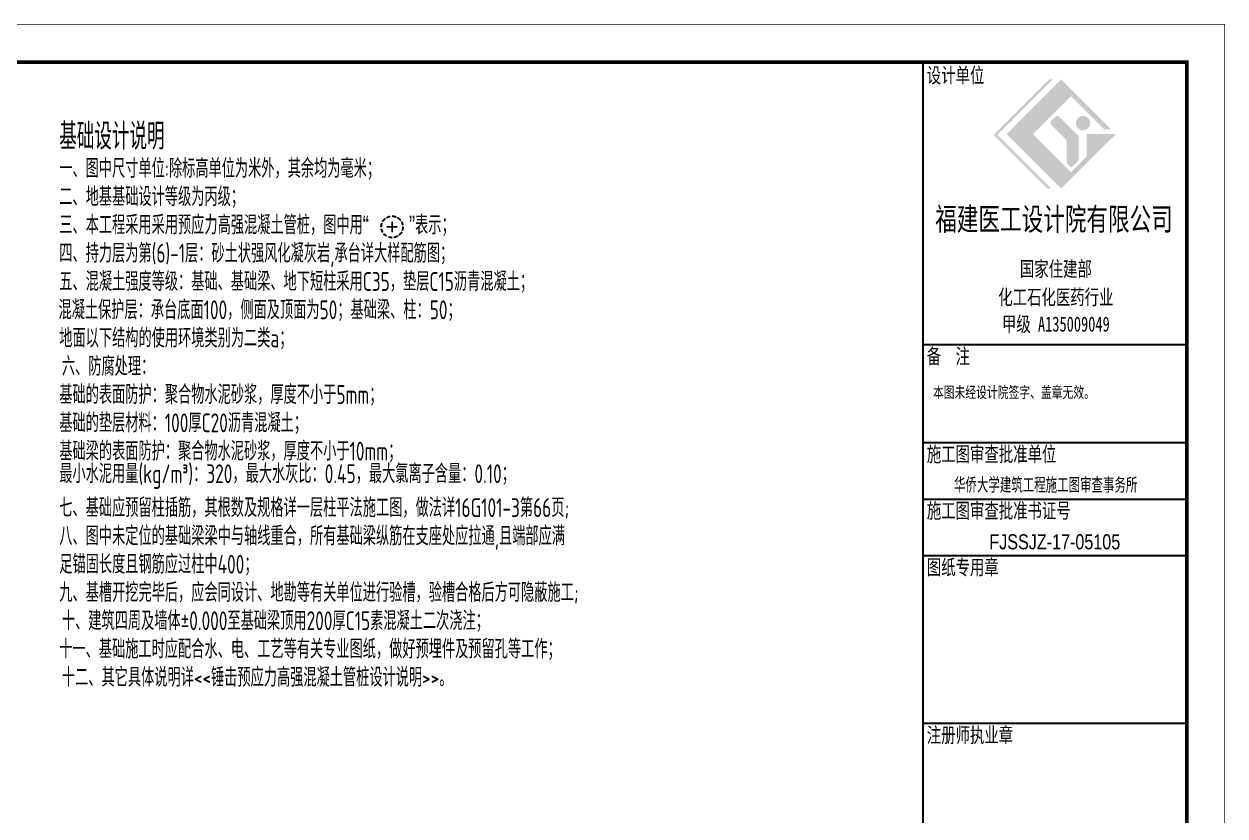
# Model space of a CAD drawing. Extents: x 287149 to 898857, y 100802 to 160212.
# Drawn here: x 545001 to 576857, y 121822 to 142832 of the extents above; entities that cross this region are included whole.
import ezdxf
from ezdxf.enums import TextEntityAlignment as Align

# ---------------------------------------------------------------- set-up
doc = ezdxf.new("R2010")
doc.units = 0
doc.header["$LTSCALE"] = 1000
doc.linetypes.add('DASHED', pattern=[0.75, 0.5, -0.25])
for name, color, linetype in [('DIMENSION', 3, 'CONTINUOUS'), ('FRAME', 3, 'CONTINUOUS'), ('PILE_DASH', 9, 'DASHED'), ('填充', 8, 'CONTINUOUS'), ('审图中心证书', 7, 'CONTINUOUS')]:
    doc.layers.add(name, color=color, linetype=linetype)
doc.styles.add('_HZTXT', font='tq__rshz.shx', dxfattribs={"width": 0.8, "bigfont": 'tq__hzdc.shx'})
doc.styles.add('DXFS', font='txt.shx', dxfattribs={"width": 0.7, "bigfont": 'dxfs.shx'})
doc.styles.add('FRAME', font='simhei.ttf', dxfattribs={"width": 0.7})
doc.styles.add('TSSD_Dimension', font='tssdeng.shx', dxfattribs={"width": 0.7, "bigfont": 'hztxt.shx'})
doc.styles.add('黑体', font='simhei.ttf', dxfattribs={"width": 0.7})

# ---------------------------------------------------------------- blocks, each defined once
blk = doc.blocks.new('A$C2F0C53E4')
at = {"layer": 'FRAME'}
h = blk.add_hatch(color=256, dxfattribs=at)
h.paths.add_polyline_path([(54328, 39098), (55337, 40107), (56218, 39226), (56398, 39226), (55075, 40549), (53625, 39098), (55075, 37648), (56525, 39098), (55749, 39098), (55749, 38502), (55337, 38090)], flags=0)
edge = h.paths.add_edge_path(flags=0)
edge.add_arc((55154, 38910), 69.1, 0, 45, ccw=False)
edge.add_line((55223, 38910), (55223, 38327))
edge.add_line((55223, 38327), (55340, 38210))
edge.add_line((55340, 38210), (55538, 38409))
edge.add_line((55538, 38409), (55538, 39020))
edge.add_arc((55469, 39020), 69.1, 360, 405)
edge.add_line((55518, 39069), (55024, 39562))
edge.add_arc((54976, 39513), 69.1, 45, 135)
edge.add_line((54927, 39562), (54812, 39447))
edge.add_arc((54861, 39399), 69.1, 135, 225)
edge.add_line((54812, 39350), (55203, 38959))
edge = h.paths.add_edge_path(flags=0)
edge.add_arc((55655, 39391), 192, 0, 180)
edge.add_arc((55655, 39391), 192, 180, 360)
h.paths.add_polyline_path([(54716, 37648), (54814, 37648), (53382, 39080), (54851, 40549), (54754, 40549), (53285, 39080)], flags=0)
for p, q in [((58410, 33510), (51410, 33510)), ((58410, 30910), (51410, 30910)), ((58410, 29410), (51410, 29410)), ((58410, 27910), (51410, 27910)), ((58410, 23460), (51410, 23460))]:
    blk.add_line(p, q, dxfattribs=at)
for points in [[(10, 42010, 20, 20, 0), (10, 10, 20, 20, 0), (59410, 10, 20, 20, 0), (59410, 42010, 20, 20, 0)], [(2510, 41010, 100, 100, 0), (2510, 1010, 100, 100, 0), (58410, 1010, 100, 100, 0), (58410, 41010, 100, 100, 0)]]:
    blk.add_lwpolyline(points, format="xyseb", close=True, dxfattribs=at)
blk.add_lwpolyline([(51410, 41010, 50, 50, 0), (51410, 1010, 50, 50, 0)], format="xyseb", dxfattribs=at)
for s, insert, char_height, width, attachment_point, style in [('设计单位', (51510, 40860), 400, 2368.14, 1, 'FRAME'), ('福建医工设计院有限公司', (54885, 36811), 600, 9859.32, 5, 'FRAME'), ('国家住建部', (54934, 35501), 400, 2944.75, 5, 'FRAME'), ('化工石化医药行业', (54934, 34752), 400, 4781.36, 5, 'FRAME'), ('甲级 A135009049', (54934, 34038), 400, 4439.66, 5, 'FRAME'), ('备  注', (51510, 33410), 400, 1758.31, 1, 'FRAME'), ('本图未经设计院签字、盖章无效。', (51673, 32067), 300, 6524.24, 7, '黑体'), ('施工图审查批准单位', (51510, 30810), 400, 5412.54, 1, 'FRAME'), ('施工图审查批准书证号', (51510, 29310), 400, 6008.14, 1, 'FRAME'), ('图纸专用章', (51510, 27810), 400, 2928.14, 1, 'FRAME'), ('注册师执业章', (51510, 23360), 400, 3554.58, 1, 'FRAME')]:
    blk.add_mtext(s, dxfattribs=dict(at, insert=insert, char_height=char_height, width=width, attachment_point=attachment_point, style=style))
at = {"layer": '审图中心证书', "style": '_HZTXT', "width": 0.8}
for s, p in [('华侨大学建筑工程施工图审查事务所', (52231, 29584)), ('FJSSJZ-17-05105', (53169, 28084))]:
    blk.add_text(s, height=400, dxfattribs=at).set_placement(p)

msp = doc.modelspace()

# ---------------------------------------------------------------- linework, layer by layer
at = {"layer": 'DIMENSION', "color": 4, "linetype": 'Continuous', "const_width": 42.857}
for points in [[(554621.007, 137449.219), (554906.721, 137449.219)], [(554763.864, 137306.362), (554763.864, 137592.076)]]:
    msp.add_lwpolyline(points, dxfattribs=at)
at = {"layer": 'PILE_DASH', "ltscale": 0.2}
msp.add_circle((554763.864, 137449.219), 285.714, dxfattribs=at)

# ---------------------------------------------------------------- block references
at = {"layer": '填充'}
msp.add_blockref('A$C2F0C53E4', (517436.971, 100811.708), dxfattribs=at)

# ---------------------------------------------------------------- texts
at = {"layer": 'DIMENSION', "style": 'DXFS', "width": 0.7}
msp.add_text('基础设计说明', height=700, dxfattribs=at).set_placement((545936.149, 139501.26))
at = {"layer": 'DIMENSION', "linetype": 'Continuous', "style": 'TSSD_Dimension', "width": 0.7}
for s, p in [('一、图中尺寸单位:除标高单位为米外，其余均为毫米；', (545936.149, 138751.26)), ('二、地基基础设计等级为丙级；', (545936.149, 138001.26)), ('三、本工程采用采用预应力高强混凝土管桩，图中用“     ”表示；', (545936.149, 137251.26)), ('五、混凝土强度等级：基础、基础梁、地下短柱采用C35，垫层C15沥青混凝土；', (545936.149, 135751.26)), ('混凝土保护层：承台底面100，侧面及顶面为50；基础梁、柱：50；', (545915.313, 134999.489)), ('地面以下结构的使用环境类别为二类a；', (545936.149, 134251.26)), ('七、基础应预留柱插筋，其根数及规格详一层柱平法施工图，做法详16G101-3第66页;', (545936.149, 129751.26)), ('八、图中未定位的基础梁梁中与轴线重合，所有基础梁纵筋在支座处应拉通,且端部应满', (545936.149, 129001.26)), ('足锚固长度且钢筋应过柱中400；', (545936.149, 128251.26)), ('九、基槽开挖完毕后，应会同设计、地勘等有关单位进行验槽，验槽合格后方可隐蔽施工;', (545936.149, 127501.26)), ('十、建筑四周及墙体%%P0.000至基础梁顶用200厚C15素混凝土二次浇注；', (546005.974, 126751.26)), ('十一、基础施工时应配合水、电、工艺等有关专业图纸，做好预埋件及预留孔等工作；', (545936.149, 126001.26)), ('十二、其它具体说明详<<锤击预应力高强混凝土管桩设计说明>>。', (546005.974, 125251.26))]:
    msp.add_text(s, height=500, dxfattribs=at).set_placement(p)
at = {"layer": 'DIMENSION', "color": 6, "linetype": 'Continuous', "style": 'TSSD_Dimension', "width": 0.7}
for s, p in [('四、持力层为第(6)-1层：砂土状强风化凝灰岩,承台详大样配筋图；', (545936.149, 136501.26)), ('六、防腐处理：', (546005.974, 133501.26)), ('基础的表面防护：聚合物水泥砂浆，厚度不小于5mm；', (545936.149, 132751.26)), ('基础的垫层材料：100厚C20沥青混凝土；', (545936.149, 132001.26)), ('基础梁的表面防护：聚合物水泥砂浆，厚度不小于10mm；', (545936.149, 131251.26))]:
    msp.add_text(s, height=500, dxfattribs=at).set_placement(p)
msp.add_text('最小水泥用量(kg/m%%1403%%141)：320，最大水灰比：0.45，最大氯离子含量：0.10；', height=500, dxfattribs=at).set_placement((545936.149, 130501.26), align=Align.BOTTOM_LEFT)

doc.saveas('drawing.dxf')
